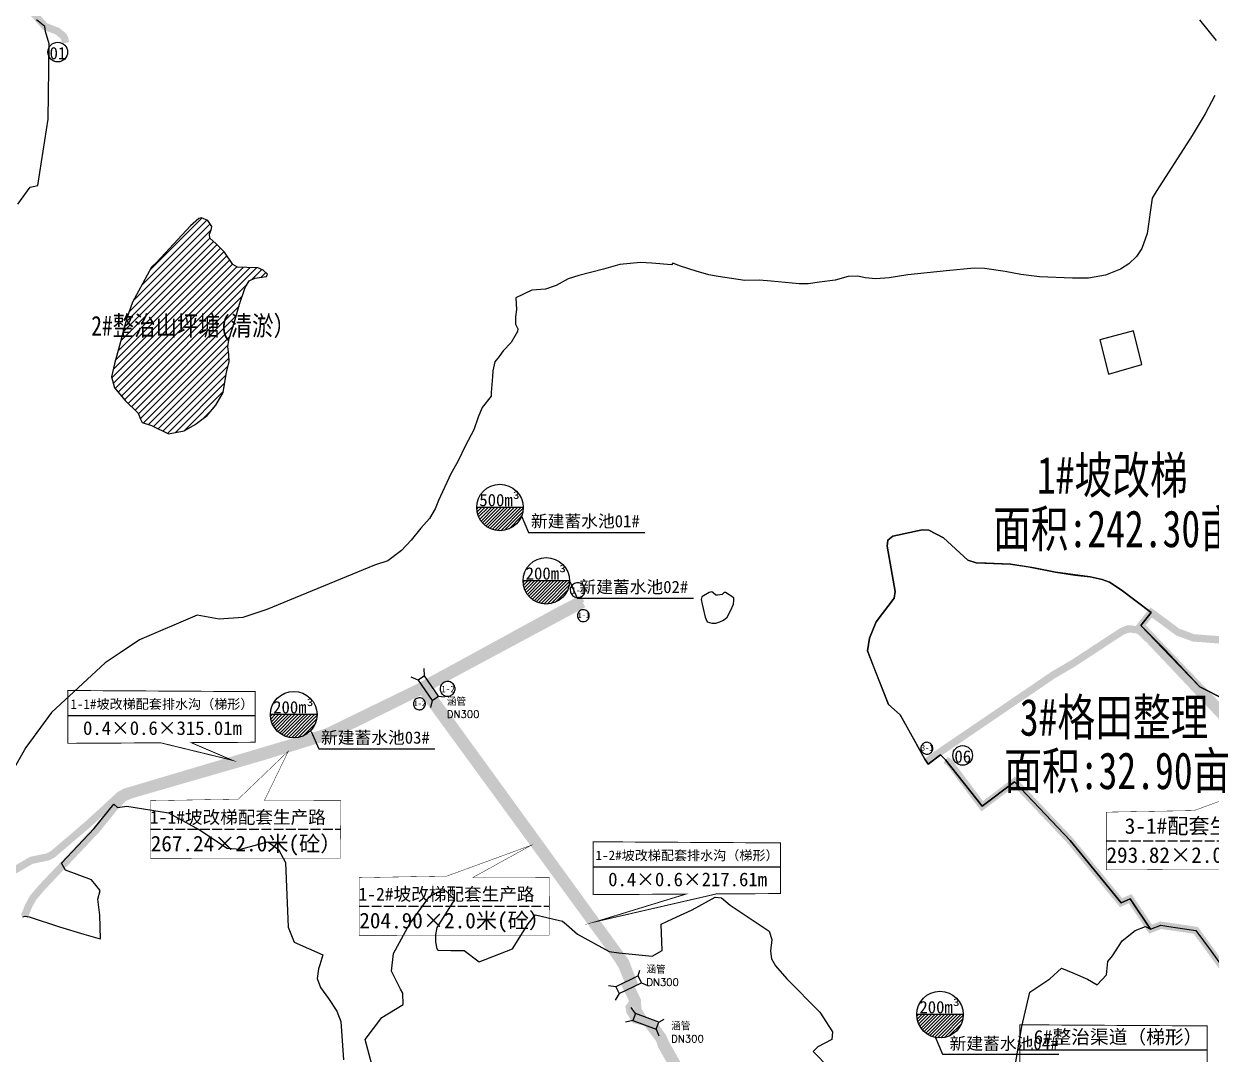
# Model space of a CAD drawing. Header units: millimetres. Extents: x 35444746 to 35449000, y 3482000 to 3488437.
# Drawn here: x 35446058 to 35446541, y 3484922 to 3485341.1 of the extents above; entities that cross this region are included whole.
import ezdxf
from ezdxf.enums import TextEntityAlignment as Align

# ---------------------------------------------------------------- set-up
doc = ezdxf.new("R2010")
doc.units = ezdxf.units.MM
doc.linetypes.add('X3', pattern=[5, 4, -1])
for name, color, linetype, true_color in [('0201.01格田整理标注', 7, 'Continuous', 0xffffff), ('0201.02格田整理', 7, 'X3', 0x99cc00), ('0202.01坡改梯标注', 7, 'Continuous', 0xffffff), ('0202.02坡改梯', 40, 'Continuous', 0xffbf00), ('0301.01生产道路工程标注', 6, 'X3', 0xff00ff), ('0301.02生产道路工程', 6, 'X3', 0xff00ff), ('0401.01渠道工程标注', 4, '732', 0x00ffff), ('0401.02渠道工程', 4, 'X3', 0x00ffff), ('0401.03涵管标注', 4, '732', 0x00ffff), ('0402.01山坪塘工程标注', 4, '732', 0x00ffff), ('0402.02山坪塘工程', 4, '732', 0x00ffff), ('0403.01蓄水池标注', 4, '732', 0x00ffff), ('0403.02蓄水池', 6, 'X3', 0xff00ff)]:
    doc.layers.add(name, color=color, linetype=linetype, true_color=true_color)
doc.styles.add('FS', font='rs.shx', dxfattribs={"bigfont": 'fs.shx'})
doc.styles.add('宋体', font='')
doc.styles.get('宋体').set_extended_font_data('SimSun')
doc.linetypes.add('732', pattern='A,9,-0.5,[162,AAA.SHX,S=1,R=0,X=0,Y=0],-0.5', length=10)

msp = doc.modelspace()

# ---------------------------------------------------------------- hatches: boundary and pattern name
at = {"layer": '0402.02山坪塘工程', "linetype": 'Continuous', "ltscale": 0.5}
h = msp.add_hatch(dxfattribs=at)
h.set_pattern_fill('ANSI31', color=256, scale=16, style=0)
h.set_pattern_definition([(45, (-33.8, 7.5355), (-1.41421356237, 1.41421356237), [])])
h.paths.add_polyline_path([(35446136.165937, 3485185.974438), (35446139.022519, 3485191.194149), (35446140.456, 3485199.506), (35446141.51, 3485203.622), (35446141.355, 3485206.628), (35446140.968586, 3485209.818648), (35446141.563, 3485213.068), (35446143.749, 3485219.926), (35446145.764, 3485227.042), (35446148.036, 3485233.813), (35446149.597, 3485236.638), (35446152.008, 3485237.655), (35446156.649, 3485238.316), (35446157.17, 3485239.344), (35446155.376, 3485240.985), (35446153.234, 3485241.856), (35446148.769, 3485241.967), (35446144.906, 3485242.161), (35446143.022, 3485243.202), (35446139.616, 3485248.288), (35446136.286, 3485251.656), (35446133.636, 3485253.904), (35446133.56, 3485255.536), (35446134.257, 3485257.336), (35446134.522, 3485258.622), (35446132.904, 3485261.122), (35446130.334, 3485262.167), (35446129.131, 3485262.002), (35446125.765, 3485259.016), (35446120.58, 3485253.377), (35446112.112, 3485244.236), (35446110.002, 3485242.153), (35446104.709, 3485232.396), (35446102.159, 3485227.916), (35446099.802, 3485220.977), (35446097.364, 3485211.757), (35446094.827, 3485202.852), (35446093.643869, 3485197.538592), (35446094.830761, 3485193.098146), (35446099.220782, 3485187.857), (35446104.529992, 3485182.825535), (35446105.414633, 3485180.345004), (35446106.126265, 3485179.024027), (35446109.989424, 3485177.753853), (35446116.800776, 3485174.349793), (35446123.224621, 3485175.620089), (35446127.642679, 3485178.180068), (35446132.637006, 3485181.764036)])
at = {"layer": '0403.02蓄水池', "linetype": 'Continuous'}
h = msp.add_hatch(dxfattribs=at)
h.set_pattern_fill('ANSI31', color=5, scale=7.5, style=0)
h.set_pattern_definition([(45, (38983.39645, 261133.2617), (-0.662912607362, 0.662912607362), [])])
h.paths.add_polyline_path([(35446261.120224, 3485144.411117), (35446251.659534, 3485144.411117), (35446242.198844, 3485144.411117, 1)])
h = msp.add_hatch(dxfattribs=at)
h.set_pattern_fill('ANSI31', color=5, scale=7.5, style=0)
h.set_pattern_definition([(45, (39002.2505, 261103.4175), (-0.662912607362, 0.662912607362), [])])
h.paths.add_polyline_path([(35446279.974273, 3485114.56697), (35446270.513582, 3485114.56697), (35446261.052892, 3485114.56697, 1)])
h = msp.add_hatch(dxfattribs=at)
h.set_pattern_fill('ANSI31', color=5, scale=7.5, style=0)
h.set_pattern_definition([(45, (38899.5344, 261049.0052), (-0.662912607362, 0.662912607362), [])])
h.paths.add_polyline_path([(35446177.258218, 3485060.154652), (35446167.797528, 3485060.154652), (35446158.336838, 3485060.154652, 1)])
h = msp.add_hatch(dxfattribs=at)
h.set_pattern_fill('ANSI31', color=5, scale=7.5, style=0)
h.set_pattern_definition([(45, (39162.3959, 260927.0326), (-0.662912607362, 0.662912607362), [])])
h.paths.add_polyline_path([(35446440.11968, 3484938.182022), (35446430.65899, 3484938.182022), (35446421.1983, 3484938.182022, 1)])

# ---------------------------------------------------------------- linework, layer by layer
at = {"layer": '0201.02格田整理', "color": 2, "linetype": 'ByBlock'}
msp.add_lwpolyline([(35446055.615992, 3485267.832112), (35446060.575043, 3485274.703081), (35446063.662686, 3485275.314884), (35446064.510197, 3485280.670947), (35446067.920371, 3485302.377605), (35446067.920371, 3485302.377605), (35446068.296444, 3485332.995441), (35446066.780825, 3485338.043508), (35446066.590467, 3485340.057429), (35446063.214893, 3485342.674408)], dxfattribs=at)
at = {"layer": '0201.02格田整理', "color": 2, "linetype": 'ByBlock', "elevation": 564.238}
msp.add_lwpolyline([(35446546.824292, 3485066.189462), (35446536.293903, 3485071.41094), (35446522.164, 3485086.65), (35446522.164, 3485086.65), (35446522.164, 3485086.65), (35446512.345775, 3485096.439047), (35446516.578185, 3485101.711942), (35446504.312, 3485110.968), (35446499.573, 3485114.064), (35446496.661, 3485115.099), (35446494.177, 3485115.6195), (35446491.693, 3485116.14), (35446491.693, 3485116.14), (35446477.643, 3485118.058), (35446477.643, 3485118.058), (35446468.828, 3485119.866), (35446468.828, 3485119.866), (35446459.31, 3485121.358), (35446459.31, 3485121.358), (35446449.449, 3485121.763), (35446445.345, 3485121.87), (35446442.008, 3485122.964), (35446442.008, 3485122.964), (35446432.115, 3485132.046), (35446426.139, 3485135.137), (35446423.405, 3485135.314), (35446411.433, 3485132.778), (35446409.378, 3485131.074), (35446409.201, 3485128.681), (35446409.201, 3485128.681), (35446409.201, 3485128.681), (35446409.201, 3485128.681), (35446409.201, 3485128.681), (35446412.406, 3485110.212), (35446412.058, 3485107.478), (35446404.685, 3485097.923), (35446401.935, 3485091.263), (35446401.239, 3485086.136), (35446403.957, 3485078.608), (35446409.720542, 3485064.255789), (35446409.720542, 3485064.255789), (35446409.720542, 3485064.255789), (35446414.434551, 3485060.134302), (35446424.471876, 3485042.002155), (35446425.830759, 3485040.063047), (35446430.797877, 3485043.787528), (35446432.95294, 3485041.74605), (35446447.832781, 3485022.914558), (35446460.95431, 3485032.854764), (35446483.548778, 3485008.977765), (35446504.309557, 3484983.675947), (35446507.987227, 3484985.316448), (35446516.327755, 3484972.916111), (35446520.471257, 3484974.535486), (35446520.471257, 3484974.535486), (35446523.719322, 3484974.057385), (35446534.719245, 3484972.438245), (35446540.916848, 3484963.916098), (35446548.97523, 3484952.835247)], dxfattribs=at)
at = {"layer": '0202.02坡改梯', "color": 40, "linetype": 'ByBlock'}
for points in [[(35446536.167948, 3485342.758766), (35446542.932098, 3485334.299218)], [(35446542.402103, 3485311.93652), (35446538.478406, 3485304.544718), (35446533.280222, 3485295.725743), (35446524.933199, 3485282.876011), (35446518.585663, 3485272.961791), (35446517.022695, 3485270.140519), (35446514.972143, 3485255.838192), (35446512.766718, 3485249.690075), (35446510.540271, 3485246.453948), (35446507.506114, 3485243.531521), (35446504.055501, 3485241.378855), (35446497.99971, 3485238.872275), (35446491.09811, 3485237.715418), (35446484.581658, 3485237.649901), (35446471.158821, 3485238.179196), (35446463.517027, 3485239.111048), (35446457.13674, 3485240.402281), (35446448.775024, 3485241.604707), (35446444.544734, 3485241.679572), (35446433.335719, 3485240.594282), (35446417.563544, 3485239.011511), (35446410.027808, 3485237.747046), (35446404.500247, 3485237.341158), (35446400.203352, 3485237.773191), (35446397.266145, 3485238.514402), (35446393.255783, 3485238.282718), (35446387.975634, 3485236.894149), (35446381.581187, 3485236.078157), (35446377.080173, 3485235.338899), (35446373.378163, 3485235.348052), (35446362.022591, 3485236.46217), (35446357.03994, 3485236.845527), (35446351.25209, 3485236.703063), (35446340.403236, 3485238.345521), (35446336.662, 3485239.056), (35446331.467331, 3485240.488296), (35446325.060644, 3485242.511833), (35446322.043614, 3485243.753607), (35446321.484, 3485243.104), (35446313.494, 3485243.8215), (35446308.836, 3485244.067), (35446300.452, 3485243.209), (35446293.809, 3485241.35), (35446283.799849, 3485238.8078), (35446279.352971, 3485237.374277), (35446274.52, 3485234.671), (35446270.202, 3485233.239), (35446264.627, 3485232.85), (35446258.093, 3485229.684), (35446258.358, 3485224.975), (35446258.035, 3485221.893), (35446258.033, 3485218.905), (35446258.943, 3485217.064), (35446258.773, 3485215.992), (35446256.212, 3485211.493), (35446252.982, 3485208.117), (35446251.318, 3485205.8765), (35446249.654, 3485203.636), (35446248.813, 3485199.917), (35446248.599, 3485197.637), (35446248.037, 3485191.136), (35446248.078932, 3485189.662064), (35446244.371, 3485185.024), (35446242.785, 3485181.184), (35446241.107, 3485175.93), (35446237.688, 3485169.568), (35446234.521, 3485163.11), (35446231.683, 3485158.084), (35446226.668, 3485147.183), (35446225.33, 3485143.793), (35446223.079, 3485139.909), (35446219.437, 3485135.939), (35446215.62, 3485131.15), (35446211.611, 3485126.867), (35446206.106, 3485122.749), (35446200.7005, 3485120.9885), (35446156.849, 3485102.879), (35446147.072, 3485099.698), (35446137.421278, 3485098.996189), (35446128.456339, 3485100.652519), (35446105.11721, 3485090.570643), (35446097.186487, 3485085.315864), (35446091.115593, 3485081.248149), (35446069.245881, 3485061.009637), (35446058.856521, 3485046.846314), (35446052.431644, 3485035.585426)], [(35446461.495, 3484918.928), (35446463.918, 3484933.273), (35446467.235, 3484947.226), (35446475.279, 3484952.677), (35446480.107, 3484957.069), (35446484.707, 3484955.204), (35446490.661, 3484952.591), (35446494.5851, 3484950.333825), (35446498.341615, 3484954.303438), (35446498.985591, 3484959.775067), (35446500.810187, 3484962.02809), (35446504.790619, 3484968.109332), (35446510.033971, 3484972.387937), (35446514.226213, 3484973.990314), (35446516.327755, 3484972.916111), (35446507.987227, 3484985.316448), (35446504.309557, 3484983.675947), (35446483.548778, 3485008.977765), (35446460.95431, 3485032.854764), (35446447.832781, 3485022.914558), (35446432.95294, 3485041.74605), (35446430.797877, 3485043.787528), (35446425.830759, 3485040.063047), (35446424.471876, 3485042.002155), (35446417.248856, 3485055.05034), (35446414.434551, 3485060.134302), (35446409.720542, 3485064.255789), (35446401.239, 3485086.136), (35446401.935, 3485091.263), (35446404.685, 3485097.923), (35446412.058, 3485107.478), (35446412.406, 3485110.212), (35446409.201, 3485128.681), (35446409.378, 3485131.074), (35446411.433, 3485132.778), (35446423.405, 3485135.314), (35446426.139, 3485135.137), (35446432.115, 3485132.046), (35446442.008, 3485122.964), (35446445.345, 3485121.87), (35446459.31, 3485121.358), (35446466.678, 3485120.227), (35446477.643, 3485118.058), (35446485.439, 3485116.926), (35446491.693, 3485116.14), (35446496.661, 3485115.099), (35446499.573, 3485114.064), (35446504.312, 3485110.968), (35446516.578185, 3485101.711942), (35446512.345775, 3485096.439047), (35446524.254847, 3485083.992916), (35446536.293903, 3485071.41094), (35446546.824292, 3485066.189462)], [(35446057.608437, 3484977.994286), (35446058.515383, 3484978.220818), (35446060.216431, 3484977.994011), (35446072.496621, 3484973.867777), (35446082.3815, 3484970.8445), (35446088.139, 3484969.208), (35446089.20802, 3484969.037043), (35446088.863741, 3484978.664287), (35446088.048274, 3484985.154413), (35446088.989325, 3484988.708), (35446085.505, 3484992.955), (35446075.01, 3484996.962), (35446073.351861, 3484999.733564), (35446086.660174, 3485013.894073), (35446094.640413, 3485023.738109), (35446096.128417, 3485022.397698), (35446099.94, 3485022.969), (35446116.858, 3485020.164), (35446129.519, 3485013.318), (35446140.675, 3485005.848), (35446146.075, 3485005.48), (35446157.303, 3485008.474), (35446161.591975, 3485005.350707), (35446164.447006, 3485000.045908), (35446164.684419, 3484993.45067), (35446165.477, 3484973.754), (35446167.97, 3484967.674), (35446179.582378, 3484962.501454), (35446178.3545, 3484958.4585), (35446177.873, 3484956.791), (35446177.388, 3484952.895), (35446178.652, 3484949.186), (35446181.914, 3484944.767), (35446185.254, 3484939.563), (35446186.93, 3484935.342), (35446188.033, 3484919.838)], [(35446200.633084, 3484913.782632), (35446196.868925, 3484928.101267), (35446203.658, 3484937.006), (35446212.366, 3484942.23), (35446212.143, 3484946.866), (35446211.2165, 3484948.481), (35446207.598, 3484955.873), (35446208.304, 3484962.994), (35446214.867, 3484974.967), (35446223.054, 3484986.133), (35446227.72, 3484988.619), (35446229.663, 3484988.571), (35446233.122, 3484984.95), (35446225.979, 3484973.541), (35446225.458, 3484970.652), (35446225.447, 3484967.76), (35446225.946, 3484964.867), (35446226.454, 3484964.355), (35446231.633, 3484964.287), (35446237.127, 3484964.194), (35446243.234, 3484959.64), (35446256.793922, 3484964.957083), (35446263.156697, 3484975.057373), (35446266.072, 3484978.776), (35446273.64023, 3484976.998737), (35446277.148, 3484976.175), (35446278.769221, 3484974.859901), (35446283.268, 3484970.864), (35446296.128, 3484963.774), (35446300.055291, 3484963.295186), (35446313.53, 3484961.979), (35446317.62, 3484964.174), (35446317.219, 3484974.936), (35446321.851906, 3484977.060708), (35446329.828879, 3484980.730919), (35446339.216, 3484985.984), (35446341.809, 3484985.604), (35446345.278, 3484982.714), (35446361.109, 3484972.163), (35446362.203, 3484968.684), (35446361.696, 3484963.967), (35446362.113, 3484960.826), (35446363.804, 3484957.937), (35446368.374, 3484952.664), (35446381.752, 3484939.14), (35446386.91, 3484931.15), (35446386.617, 3484928.033), (35446380.922, 3484925.091), (35446379.063, 3484923.196), (35446385.518, 3484916.541)]]:
    msp.add_lwpolyline(points, dxfattribs=at)
for points in [[(35446499.198, 3485198.632), (35446512.704, 3485202.599), (35446509.346, 3485216.205), (35446495.704, 3485212.58), (35446499.198, 3485198.632)], [(35446340.192, 3485108.713), (35446339.428, 3485108.799), (35446338.411, 3485109.651), (35446337.818, 3485110.076), (35446336.714, 3485109.824), (35446333.823, 3485108.133), (35446333.566, 3485107.03), (35446333.901, 3485105.077), (35446335.162, 3485099.811), (35446336.007, 3485097.941), (35446337.873, 3485097.427), (35446339.486, 3485097.423), (35446341.1, 3485097.844), (35446342.545, 3485098.605), (35446344.076, 3485099.79), (35446345.44, 3485102.418), (35446346.72, 3485105.047), (35446346.808, 3485106.66), (35446346.811, 3485107.678), (35446343.42, 3485109.894), (35446342.826, 3485109.81), (35446342.06, 3485109.048), (35446340.192, 3485108.713)]]:
    msp.add_lwpolyline(points, close=True, dxfattribs=at)
at = {"layer": '0301.01生产道路工程标注'}
for p, q in [((35446109.641875, 3485013.579378), (35446186.890341, 3485013.599405)), ((35446498.315928, 3485008.875226, 166.192687), (35446575.564394, 3485008.895253, 166.192687)), ((35446194.498418, 3484982.283539), (35446271.746884, 3484982.303566))]:
    msp.add_line(p, q, dxfattribs=at)
at = {"layer": '0301.01生产道路工程标注', "linetype": 'Continuous'}
for points in [[(35446286.825328, 3485098.322807), (35446287.137213, 3485098.539504), (35446287.417818, 3485098.810692), (35446287.651288, 3485099.12338), (35446287.831575, 3485099.46947), (35446287.95401, 3485099.839998), (35446288.015424, 3485100.225368), (35446288.014224, 3485100.615599), (35446287.950443, 3485101.000584), (35446287.825731, 3485101.370353), (35446287.643319, 3485101.715328), (35446287.407933, 3485102.026574), (35446287.125666, 3485102.296032), (35446286.803831, 3485102.516721), (35446286.450762, 3485102.682927), (35446286.075604, 3485102.790344), (35446285.688074, 3485102.83619), (35446285.298207, 3485102.819278), (35446284.916103, 3485102.740047), (35446284.551656, 3485102.600548), (35446284.214305, 3485102.404393), (35446283.912789, 3485102.156664), (35446283.654916, 3485101.863777), (35446283.447365, 3485101.533316), (35446283.295511, 3485101.173841), (35446283.203287, 3485100.794663), (35446283.173082, 3485100.4056), (35446283.205678, 3485100.016731), (35446283.300232, 3485099.638126), (35446283.454293, 3485099.279592), (35446283.663871, 3485098.950414), (35446283.923541, 3485098.659117), (35446284.226574, 3485098.413247), (35446284.565124, 3485098.21917), (35446284.930421, 3485098.081913), (35446285.313006, 3485098.005033), (35446285.702969, 3485097.990518), (35446286.09021, 3485098.038746), (35446286.464701, 3485098.148468), (35446286.807308, 3485098.312329)], [(35446220.138011, 3485062.48741), (35446220.449896, 3485062.704107), (35446220.730501, 3485062.975295), (35446220.963971, 3485063.287983), (35446221.144258, 3485063.634073), (35446221.266693, 3485064.004601), (35446221.328107, 3485064.389971), (35446221.326907, 3485064.780202), (35446221.263126, 3485065.165187), (35446221.138414, 3485065.534957), (35446220.956002, 3485065.879931), (35446220.720616, 3485066.191178), (35446220.438349, 3485066.460635), (35446220.116514, 3485066.681325), (35446219.763445, 3485066.84753), (35446219.388287, 3485066.954947), (35446219.000757, 3485067.000793), (35446218.61089, 3485066.983882), (35446218.228786, 3485066.90465), (35446217.864339, 3485066.765151), (35446217.526988, 3485066.568996), (35446217.225472, 3485066.321267), (35446216.967599, 3485066.02838), (35446216.760048, 3485065.697919), (35446216.608194, 3485065.338445), (35446216.51597, 3485064.959266), (35446216.485765, 3485064.570203), (35446216.518361, 3485064.181334), (35446216.612915, 3485063.802729), (35446216.766976, 3485063.444196), (35446216.976554, 3485063.115017), (35446217.236224, 3485062.82372), (35446217.539257, 3485062.57785), (35446217.877807, 3485062.383773), (35446218.243105, 3485062.246517), (35446218.62569, 3485062.169636), (35446219.015652, 3485062.155121), (35446219.402894, 3485062.20335), (35446219.777384, 3485062.313071), (35446220.119991, 3485062.476933)], [(35446426.55107, 3485044.399775), (35446426.862956, 3485044.616473), (35446427.143561, 3485044.887661), (35446427.37703, 3485045.200348), (35446427.557317, 3485045.546438), (35446427.679753, 3485045.916966), (35446427.741167, 3485046.302337), (35446427.739967, 3485046.692568), (35446427.676186, 3485047.077553), (35446427.551474, 3485047.447322), (35446427.369062, 3485047.792297), (35446427.133675, 3485048.103543), (35446426.851409, 3485048.373001), (35446426.529574, 3485048.59369), (35446426.176504, 3485048.759896), (35446425.801346, 3485048.867313), (35446425.413816, 3485048.913159), (35446425.02395, 3485048.896247), (35446424.641845, 3485048.817015), (35446424.277399, 3485048.677516), (35446423.940048, 3485048.481362), (35446423.638532, 3485048.233633), (35446423.380659, 3485047.940745), (35446423.173108, 3485047.610285), (35446423.021254, 3485047.25081), (35446422.92903, 3485046.871631), (35446422.898825, 3485046.482569), (35446422.931421, 3485046.093699), (35446423.025974, 3485045.715095), (35446423.180036, 3485045.356561), (35446423.389614, 3485045.027383), (35446423.649284, 3485044.736086), (35446423.952317, 3485044.490215), (35446424.290867, 3485044.296139), (35446424.656164, 3485044.158882), (35446425.038749, 3485044.082001), (35446425.428712, 3485044.067487), (35446425.815953, 3485044.115715), (35446426.190444, 3485044.225436), (35446426.533051, 3485044.389298)]]:
    msp.add_lwpolyline(points, dxfattribs=at)
at = {"layer": '0301.01生产道路工程标注', "const_width": 0.18, "flags": 128}
for points in [[(35446155.873981, 3485025.269561), (35446165.607817, 3485045.336961), (35446145.258161, 3485025.808376), (35446109.547882, 3485025.156706), (35446109.547882, 3485008.618975), (35446109.547882, 3485008.618975), (35446109.547882, 3485006.182433), (35446109.547882, 3485001.701332), (35446120.249863, 3485001.701332), (35446123.709521, 3485001.701332), (35446123.709521, 3485001.701332), (35446128.629932, 3485001.791257), (35446169.009998, 3485001.809702), (35446186.796348, 3485001.791134), (35446186.982336, 3485025.156706)], [(35446544.642027, 3485020.61202), (35446568.413037, 3485033.725198), (35446534.026208, 3485021.150834), (35446498.315928, 3485020.499165), (35446498.315928, 3485003.961434), (35446498.315928, 3485003.961434), (35446498.315928, 3485001.524892), (35446498.315928, 3484997.04379), (35446509.01791, 3484997.04379), (35446512.477568, 3484997.04379), (35446512.477568, 3484997.04379), (35446517.397978, 3484997.133715), (35446557.778044, 3484997.152161), (35446575.564394, 3484997.133593), (35446575.750383, 3485020.499165)], [(35446240.730523, 3484993.973722), (35446264.501533, 3485007.086901), (35446230.114704, 3484994.512537), (35446194.404425, 3484993.860867), (35446194.404425, 3484977.323136), (35446194.404425, 3484977.323136), (35446194.404425, 3484974.886594), (35446194.404425, 3484970.405493), (35446205.106406, 3484970.405493), (35446208.566064, 3484970.405493), (35446208.566064, 3484970.405493), (35446213.486474, 3484970.495418), (35446253.866541, 3484970.513863), (35446271.65289, 3484970.495296), (35446271.838879, 3484993.860867)]]:
    msp.add_lwpolyline(points, close=True, dxfattribs=at)
at = {"layer": '0301.02生产道路工程', "linetype": 'Continuous', "const_width": 3, "elevation": 567.729678, "flags": 128}
for points in [[(35446058.1987, 3484978.0475), (35446060.104107, 3484982.715005), (35446061.792744, 3484985.694774), (35446065.136503, 3484989.64888), (35446087.413156, 3485013.234944), (35446095.384415, 3485023.067903), (35446098.573379, 3485026.257394), (35446101.421115, 3485027.523586), (35446156.088382, 3485043.322648), (35446181.844239, 3485051.38344), (35446188.745868, 3485054.473898), (35446219.98301, 3485069.926776), (35446285.679222, 3485105.18149)], [(35446425.207389, 3485040.844974), (35446428.426492, 3485043.411319), (35446476.749821, 3485076.309761), (35446484.806681, 3485081.021277), (35446504.674648, 3485094.024266), (35446506.855392, 3485094.914951), (35446508.65886, 3485094.957105), (35446511.34377, 3485094.517799), (35446512.286052, 3485093.900571), (35446516.085977, 3485090.214744), (35446545.866137, 3485058.733612), (35446639.614226, 3484960.764766), (35446643.448175, 3484956.231985)], [(35446332.104117, 3484898.442389), (35446332.104117, 3484898.442389), (35446332.104117, 3484898.442389), (35446329.131625, 3484904.599236), (35446320.546127, 3484919.910597), (35446317.451585, 3484925.364691), (35446316.469095, 3484928.168226), (35446312.499673, 3484933.473869), (35446309.712584, 3484936.826638), (35446307.704997, 3484940.211655), (35446307.512406, 3484943.925422), (35446304.03268, 3484951.199849), (35446301.270743, 3484958.052783), (35446298.499968, 3484962.308058), (35446222.481698, 3485066.400801), (35446220.673498, 3485069.039899)]]:
    msp.add_lwpolyline(points, dxfattribs=at)
at = {"layer": '0401.01渠道工程标注'}
for p, q in [((35446075.942104, 3485059.758255, 746.275204), (35446152.15012, 3485059.778012, 746.275204)), ((35446289.561411, 3484998.229406, 753.046525), (35446365.769428, 3484998.249163, 753.046525)), ((35446463.080626, 3484923.804924, 178.545525), (35446539.288643, 3484923.824682, 178.545525))]:
    msp.add_line(p, q, dxfattribs=at)
at = {"layer": '0401.01渠道工程标注', "linetype": 'Continuous', "elevation": 80518.069}
for points in [[(35446284.824906, 3485108.172369), (35446285.214763, 3485108.44324), (35446285.565519, 3485108.782225), (35446285.857356, 3485109.173085), (35446286.082715, 3485109.605698), (35446286.23576, 3485110.068857), (35446286.312527, 3485110.55057), (35446286.311027, 3485111.038359), (35446286.2313, 3485111.51959), (35446286.075411, 3485111.981802), (35446285.847396, 3485112.41302), (35446285.553163, 3485112.802078), (35446285.20033, 3485113.1389), (35446284.798035, 3485113.414762), (35446284.356699, 3485113.622519), (35446283.887751, 3485113.75679), (35446283.403339, 3485113.814098), (35446282.916006, 3485113.792958), (35446282.438375, 3485113.693919), (35446281.982817, 3485113.519545), (35446281.561128, 3485113.274352), (35446281.184234, 3485112.96469), (35446280.861892, 3485112.598581), (35446280.602453, 3485112.185505), (35446280.412635, 3485111.736162), (35446280.297356, 3485111.262189), (35446280.259599, 3485110.77586), (35446280.300345, 3485110.289774), (35446280.418536, 3485109.816518), (35446280.611113, 3485109.368351), (35446280.873086, 3485108.956878), (35446281.197673, 3485108.592756), (35446281.576465, 3485108.285419), (35446281.999652, 3485108.042823), (35446282.456274, 3485107.871252), (35446282.934505, 3485107.775151), (35446283.421958, 3485107.757008), (35446283.90601, 3485107.817293), (35446284.374123, 3485107.954445), (35446284.802382, 3485108.159272)], [(35446231.906479, 3485068.0269), (35446232.296336, 3485068.297772), (35446232.647091, 3485068.636757), (35446232.938929, 3485069.027617), (35446233.164287, 3485069.460229), (35446233.317332, 3485069.923389), (35446233.394099, 3485070.405102), (35446233.392599, 3485070.89289), (35446233.312873, 3485071.374122), (35446233.156983, 3485071.836333), (35446232.928968, 3485072.267552), (35446232.634735, 3485072.65661), (35446232.281902, 3485072.993432), (35446231.879608, 3485073.269294), (35446231.438271, 3485073.477051), (35446230.969324, 3485073.611322), (35446230.484911, 3485073.668629), (35446229.997578, 3485073.64749), (35446229.519947, 3485073.54845), (35446229.064389, 3485073.374076), (35446228.642701, 3485073.128883), (35446228.265806, 3485072.819222), (35446227.943464, 3485072.453112), (35446227.684025, 3485072.040037), (35446227.494208, 3485071.590694), (35446227.378928, 3485071.11672), (35446227.341171, 3485070.630392), (35446227.381917, 3485070.144305), (35446227.500109, 3485069.671049), (35446227.692685, 3485069.222882), (35446227.954658, 3485068.811409), (35446228.279245, 3485068.447288), (35446228.658037, 3485068.13995), (35446229.081224, 3485067.897354), (35446229.537846, 3485067.725783), (35446230.016077, 3485067.629683), (35446230.503531, 3485067.611539), (35446230.987582, 3485067.671825), (35446231.455695, 3485067.808976), (35446231.883954, 3485068.013803)]]:
    msp.add_lwpolyline(points, dxfattribs=at)
at = {"layer": '0401.01渠道工程标注', "linetype": 'Continuous', "const_width": 0.37679, "flags": 128}
for points, elevation in [([(35446152.15012, 3485048.924971), (35446126.066548, 3485048.775106), (35446142.769892, 3485041.614719), (35446113.669819, 3485048.703879), (35446075.942104, 3485048.487111), (35446075.942104, 3485069.982126), (35446152.15012, 3485069.521543)], 567.729678), ([(35446365.769428, 3484987.396122), (35446339.685855, 3484987.246256), (35446290.828677, 3484976.009604), (35446327.289127, 3484987.17503), (35446289.561411, 3484986.958262), (35446289.561411, 3485008.453277), (35446365.769428, 3485007.992694)], 574.501)]:
    msp.add_lwpolyline(points, close=True, dxfattribs=dict(at, elevation=elevation))
msp.add_lwpolyline([(35446539.288643, 3484912.971641), (35446513.205071, 3484912.821775), (35446535.157868, 3484895.822358), (35446500.808342, 3484912.750548), (35446463.080626, 3484912.53378), (35446463.080626, 3484934.028795), (35446539.288643, 3484933.568212)], close=True, dxfattribs=at)
at = {"layer": '0401.01渠道工程标注', "ltscale": 2}
for centre in [(35446071.813831, 3485329.612529), (35446439.871579, 3485043.560157)]:
    msp.add_circle(centre, 4, dxfattribs=at)
at = {"layer": '0401.02渠道工程', "linetype": 'Continuous', "const_width": 3, "flags": 128}
for points, elevation in [([(35446074.948055, 3485333.352149), (35446074.696055, 3485335.001149), (35446074.130582, 3485336.107327), (35446071.643712, 3485338.12588), (35446066.590467, 3485340.057429), (35446060.633724, 3485346.874264)], 568.878549), ([(35446285.271609, 3485107.414266), (35446275.100705, 3485102.162118), (35446218.432185, 3485071.213337), (35446181.047089, 3485053.003927), (35446099.052894, 3485028.606924), (35446096.962585, 3485027.389931), (35446084.222573, 3485015.691855), (35446069.799993, 3485003.380077), (35446067.755351, 3485002.300139), (35446061.03973, 3485000.904547), (35446051.961403, 3484995.599723), (35446047.524673, 3484992.035868), (35446043.847462, 3484990.221357), (35446042.295815, 3484988.461027), (35446040.383068, 3484985.448845), (35446035.225929, 3484970.999943), (35446028.785529, 3484959.80253), (35446026.431147, 3484957.172274), (35446022.365677, 3484954.990246), (35446021.032999, 3484954.593848)], 567.729678), ([(35446646.077575, 3484958.378563), (35446639.4194, 3484963.634834), (35446512.345775, 3485096.439047), (35446516.578185, 3485101.711942), (35446527.388003, 3485093.737914), (35446533.745477, 3485091.39153), (35446563.264512, 3485089.119065), (35446580.987466, 3485091.068214)], 567.729678), ([(35446335.885217, 3484898.37252), (35446335.702942, 3484898.859547), (35446334.0079, 3484900.104604), (35446334.0079, 3484900.104604), (35446319.293534, 3484926.027271), (35446317.978436, 3484928.975381), (35446314.129695, 3484934.363508), (35446306.656054, 3484936.044199), (35446304.52812, 3484939.449175), (35446304.256042, 3484941.13565), (35446305.980805, 3484943.439368), (35446302.857562, 3484949.883609), (35446306.00477, 3484951.244949), (35446302.644856, 3484959.793987), (35446300.055291, 3484963.295186), (35446220.801932, 3485072.507544)], 567.729678), ([(35446548.97523, 3484952.835247), (35446534.719245, 3484972.438245), (35446520.471257, 3484974.535486), (35446516.327755, 3484972.916111), (35446507.987227, 3484985.316448), (35446504.309557, 3484983.675947), (35446483.548778, 3485008.977765), (35446460.95431, 3485032.854764), (35446447.832781, 3485022.914558), (35446434.522262, 3485040.646111), (35446432.95294, 3485041.74605)], 567.729678)]:
    msp.add_lwpolyline(points, dxfattribs=dict(at, elevation=elevation))
at = {"layer": '0401.03涵管标注', "color": 4, "linetype": 'Continuous'}
for p, q in [((35446218.419806, 3485074.199696, 567.729678), (35446215.533028, 3485075.404429, 567.729678)), ((35446220.960277, 3485075.94861, 567.729678), (35446218.419806, 3485074.199696, 567.729678)), ((35446220.960277, 3485075.94861, 567.729678), (35446220.88896, 3485078.95868, 567.729678)), ((35446226.649801, 3485067.684016, 567.729678), (35446220.960277, 3485075.94861, 567.729678)), ((35446218.419806, 3485074.199696, 567.729678), (35446224.10933, 3485065.935101, 567.729678)), ((35446224.10933, 3485065.935101, 567.729678), (35446223.429253, 3485063.106468, 567.729678)), ((35446224.10933, 3485065.935101, 567.729678), (35446226.649801, 3485067.684016, 567.729678)), ((35446226.649801, 3485067.684016, 567.729678), (35446226.649801, 3485067.684016, 567.729678)), ((35446226.649801, 3485067.684016, 567.729678), (35446229.147518, 3485067.336359, 567.729678)), ((35446307.829082, 3484953.871461, 567.729678), (35446308.540476, 3484956.290836, 567.729678)), ((35446298.817273, 3484949.459943, 567.729678), (35446295.829473, 3484949.832313, 567.729678)), ((35446307.829082, 3484953.871461, 567.729678), (35446298.817273, 3484949.459943, 567.729678)), ((35446300.173339, 3484946.689785, 567.729678), (35446309.185148, 3484951.101303, 567.729678)), ((35446309.185148, 3484951.101303, 567.729678), (35446307.829082, 3484953.871461, 567.729678)), ((35446307.829082, 3484953.871461, 567.729678), (35446307.829082, 3484953.871461, 567.729678)), ((35446309.185148, 3484951.101303, 567.729678), (35446311.882924, 3484950.012414, 567.729678)), ((35446300.173339, 3484946.689785, 567.729678), (35446298.55695, 3484944.011697, 567.729678)), ((35446298.817273, 3484949.459943, 567.729678), (35446300.173339, 3484946.689785, 567.729678)), ((35446306.862027, 3484938.645695), (35446305.080302, 3484941.072847)), ((35446305.780319, 3484935.757339), (35446302.723723, 3484935.092443)), ((35446306.862027, 3484938.645695), (35446305.780319, 3484935.757339)), ((35446305.780319, 3484935.757339), (35446315.176646, 3484932.238356)), ((35446316.258353, 3484935.126713), (35446306.862027, 3484938.645695)), ((35446316.258353, 3484935.126713), (35446318.505284, 3484936.271597)), ((35446315.176646, 3484932.238356), (35446316.258353, 3484935.126713)), ((35446315.176646, 3484932.238356), (35446316.238424, 3484929.529796)), ((35446316.258353, 3484935.126713), (35446316.258353, 3484935.126713))]:
    msp.add_line(p, q, dxfattribs=at)
at = {"layer": '0402.02山坪塘工程', "linetype": 'Continuous', "flags": 128}
msp.add_lwpolyline([(35446136.165937, 3485185.974438), (35446139.022519, 3485191.194149), (35446140.456, 3485199.506), (35446141.51, 3485203.622), (35446141.355, 3485206.628), (35446140.968586, 3485209.818648), (35446141.563, 3485213.068), (35446143.749, 3485219.926), (35446145.764, 3485227.042), (35446148.036, 3485233.813), (35446149.597, 3485236.638), (35446152.008, 3485237.655), (35446156.649, 3485238.316), (35446157.17, 3485239.344), (35446155.376, 3485240.985), (35446153.234, 3485241.856), (35446148.769, 3485241.967), (35446144.906, 3485242.161), (35446143.022, 3485243.202), (35446139.616, 3485248.288), (35446136.286, 3485251.656), (35446133.636, 3485253.904), (35446133.56, 3485255.536), (35446134.257, 3485257.336), (35446134.522, 3485258.622), (35446132.904, 3485261.122), (35446130.334, 3485262.167), (35446129.131, 3485262.002), (35446125.765, 3485259.016), (35446120.58, 3485253.377), (35446112.112, 3485244.236), (35446110.002, 3485242.153), (35446104.709, 3485232.396), (35446102.159, 3485227.916), (35446099.802, 3485220.977), (35446097.364, 3485211.757), (35446094.827, 3485202.852), (35446093.643869, 3485197.538592), (35446094.830761, 3485193.098146), (35446099.220782, 3485187.857), (35446104.529992, 3485182.825535), (35446105.414633, 3485180.345004), (35446106.126265, 3485179.024027), (35446109.989424, 3485177.753853), (35446116.800776, 3485174.349793), (35446123.224621, 3485175.620089), (35446127.642679, 3485178.180068), (35446132.637006, 3485181.764036)], close=True, dxfattribs=at)
at = {"layer": '0403.01蓄水池标注', "color": 5, "linetype": 'Continuous'}
msp.add_lwpolyline([(35446261.120224, 3485144.411117), (35446251.659534, 3485144.411117), (35446242.198844, 3485144.411117)], dxfattribs=at)
at = {"layer": '0403.01蓄水池标注', "linetype": 'Continuous', "flags": 128}
for points in [[(35446260.24246, 3485141.324645), (35446263.329379, 3485134.250635), (35446310.618519, 3485134.250635)], [(35446279.974273, 3485114.56697), (35446283.061192, 3485107.49296), (35446330.350332, 3485107.49296)], [(35446174.847243, 3485053.322256), (35446177.934162, 3485046.248246), (35446225.223302, 3485046.248246)], [(35446428.634614, 3484929.147428), (35446431.721533, 3484922.073418), (35446479.010673, 3484922.073418)]]:
    msp.add_lwpolyline(points, dxfattribs=at)
at = {"layer": '0403.02蓄水池', "color": 5, "linetype": 'Continuous'}
for points in [[(35446279.974273, 3485114.56697), (35446270.513582, 3485114.56697), (35446261.052892, 3485114.56697)], [(35446177.258218, 3485060.154652), (35446167.797528, 3485060.154652), (35446158.336838, 3485060.154652)], [(35446440.11968, 3484938.182022), (35446430.65899, 3484938.182022), (35446421.1983, 3484938.182022)]]:
    msp.add_lwpolyline(points, dxfattribs=at)
for centre in [(35446251.659534, 3485144.411117), (35446270.513582, 3485114.56697), (35446167.797528, 3485060.154652), (35446430.65899, 3484938.182022)]:
    msp.add_circle(centre, 9.46069, dxfattribs=at)

# ---------------------------------------------------------------- texts
at = {"layer": '0201.01格田整理标注', "color": 2, "linetype": 'ByBlock', "style": '宋体', "width": 0.75}
for s, p in [('3#格田整理', (35446501.486608, 3485059.36838, -2188.838)), ('面积:32.90亩', (35446502.782421, 3485037.690314, -2188.838))]:
    msp.add_text(s, height=15, dxfattribs=at).set_placement(p, align=Align.MIDDLE)
at = {"layer": '0202.01坡改梯标注', "color": 40, "linetype": 'ByBlock', "style": '宋体', "width": 0.75}
for s, p in [('1#坡改梯', (35446500.742512, 3485157.765806, -2194.753)), ('面积:242.30亩', (35446502.038324, 3485136.087739, -2194.753))]:
    msp.add_text(s, height=15, dxfattribs=at).set_placement(p, align=Align.MIDDLE)
at = {"layer": '0301.01生产道路工程标注', "color": 0, "style": '宋体'}
for s, height, p in [('1-1#坡改梯配套生产路', 5.25, (35446109.259317, 3485015.830097, 397.422281)), ('3-1#配套生产路', 6.3354219, (35446505.817215, 3485011.696306, 397.422281)), ('267.24×2.0米(砼）', 6.33542188, (35446109.597502, 3485004.548832, 397.422281)), ('293.82×2.0米(砼）', 6.33542188, (35446498.365548, 3484999.891291, 397.422281)), ('1-2#坡改梯配套生产路', 5.25, (35446194.11586, 3484984.534258, 397.422281)), ('204.90×2.0米(砼）', 6.33542188, (35446194.454045, 3484973.252993, 397.422281))]:
    msp.add_text(s, height=height, dxfattribs=at).set_placement(p)
at = {"layer": '0301.01生产道路工程标注', "char_height": 2.3, "width": 0.256, "attachment_point": 1, "style": '宋体'}
for s, insert in [('1-1', (35446283.278037, 3485101.75595)), ('1-2', (35446216.59072, 3485065.920554)), ('3-1', (35446423.00378, 3485047.832919))]:
    msp.add_mtext(s, dxfattribs=dict(at, insert=insert))
at = {"layer": '0401.01渠道工程标注', "color": 0, "lineweight": -3, "style": '宋体'}
for s, p in [('01', (35446068.474457, 3485326.694797)), ('06', (35446436.532205, 3485040.642425))]:
    msp.add_text(s, height=5, dxfattribs=at).set_placement(p)
at = {"layer": '0401.01渠道工程标注', "color": 0, "style": '宋体'}
for s, height, p in [('1-1#坡改梯配套排水沟（梯形）', 3.9, (35446076.946058, 3485062.510077, 915.44846)), ('0.4×0.6×315.01m', 5.5878421, (35446082.078877, 3485051.904504, 915.44846)), ('1-2#坡改梯配套排水沟（梯形）', 3.9, (35446290.565365, 3485000.981228, 922.219782)), ('0.4×0.6×217.61m', 5.5878421, (35446295.698184, 3484990.375655, 922.219782)), ('6#整治渠道（梯形）', 5.5878421, (35446468.804657, 3484926.305107, 347.718782))]:
    msp.add_text(s, height=height, dxfattribs=at).set_placement(p)
at = {"layer": '0401.01渠道工程标注', "char_height": 2.72, "width": 0.10915557, "attachment_point": 1, "style": '宋体'}
for s, insert in [('1-1', (35446280.73455, 3485112.076889, 80518.069)), ('1-2', (35446227.816122, 3485071.93142, 80518.069))]:
    msp.add_mtext(s, dxfattribs=dict(at, insert=insert))
at = {"layer": '0401.03涵管标注', "color": 0, "linetype": 'Continuous', "char_height": 3, "width": 16, "attachment_point": 1, "style": 'FS'}
for insert in [(35446230.068273, 3485066.812214, 581.272322), (35446311.219966, 3484957.862785, -567.729678), (35446321.336594, 3484934.873279)]:
    msp.add_mtext('涵管DN300', dxfattribs=dict(at, insert=insert))
at = {"layer": '0402.01山坪塘工程标注', "color": 0, "linetype": 'Continuous', "style": '宋体', "width": 0.8}
msp.add_text('2#整治山坪塘(清淤）', height=8, dxfattribs=at).set_placement((35446126.878541, 3485217.920601), align=Align.MIDDLE)
at = {"layer": '0403.01蓄水池标注', "color": 5, "linetype": 'Continuous', "style": '宋体'}
for s, p in [('500m³', (35446243.276125, 3485144.927698, 1932)), ('200m³', (35446262.130173, 3485115.083551, 1932)), ('200m³', (35446159.414118, 3485060.671232, 1932)), ('200m³', (35446422.275581, 3484938.698602, 1932))]:
    msp.add_text(s, height=5, dxfattribs=at).set_placement(p)
at = {"layer": '0403.01蓄水池标注', "linetype": 'Continuous', "style": '宋体'}
for s, p in [('新建蓄水池01#', (35446264.244596, 3485136.356863, 5792)), ('新建蓄水池02#', (35446283.976409, 3485109.599188, 5792)), ('新建蓄水池03#', (35446178.849379, 3485048.354474, 5792)), ('新建蓄水池04#', (35446434.554017, 3484923.914623, 5218))]:
    msp.add_text(s, height=5, dxfattribs=at).set_placement(p)

doc.saveas('drawing.dxf')
